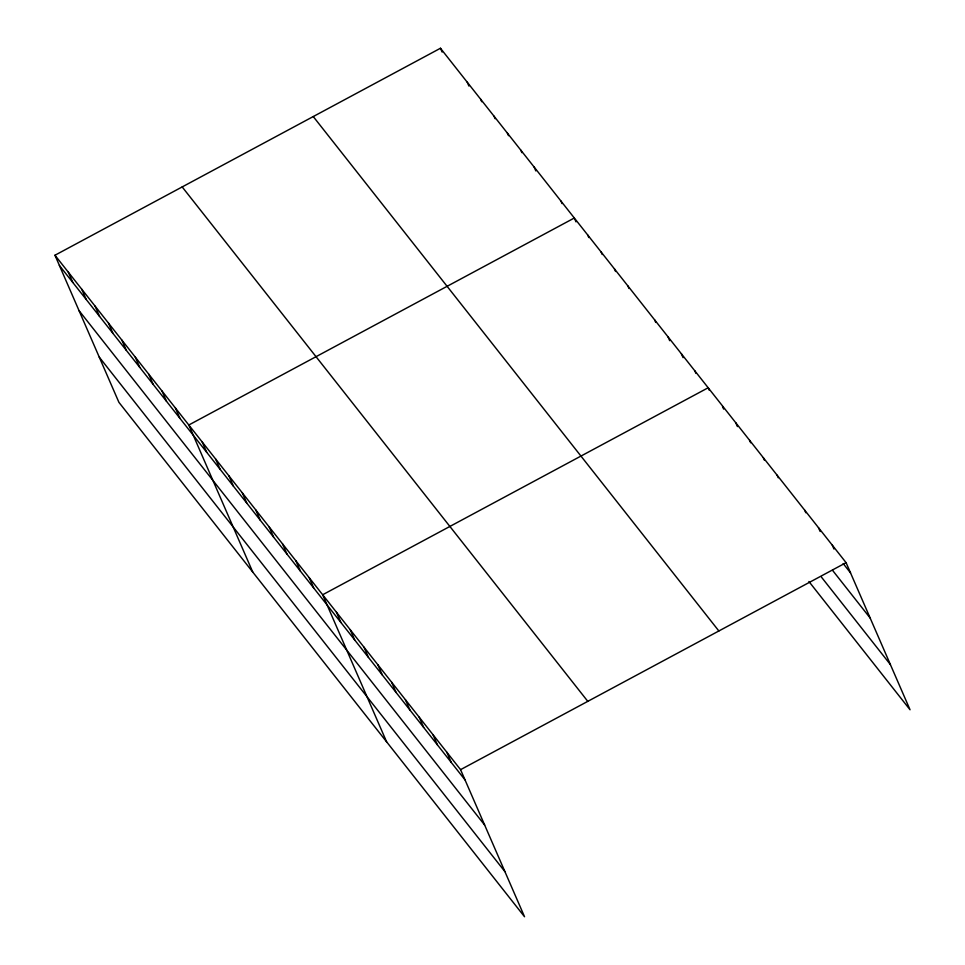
<?xml version="1.0" encoding="UTF-8"?>
<svg xmlns="http://www.w3.org/2000/svg" width="965" height="965" viewBox="0 0 965 965"><rect width="100%" height="100%" fill="white"/><g stroke="black" fill="none" stroke-linecap="round" stroke-linejoin="round"><path stroke-width="1.45" d="M54.957 255.243L460.57 769.66L524.538 916.75L118.912 402.333L54.957 255.243L440.462 48.25L846.088 562.667L910.043 709.758L808.911 581.497M574.32 218.006L188.814 424.998L252.77 572.088M460.57 769.66L846.088 562.667M843.181 563.56L850.539 572.896M832.481 570.255L870.177 618.058M821.456 577.142L890.405 664.596M313.251 116.56L718.865 630.977M182.18 186.933L587.794 701.35M59.396 265.472L465.021 779.889M79.034 310.633L484.659 825.051M99.274 357.171L504.888 871.588M832.3 545.177L833.965 549.013M818.501 527.686L820.178 531.522M804.714 510.195L805.823 512.753M777.139 475.214L778.248 477.772M763.339 457.724L764.449 460.281M749.552 440.233L750.661 442.79M735.764 422.742L737.429 426.578M722.52 406.53L723.641 409.088M709.287 390.318L708.177 387.761L322.66 594.754L386.615 741.844M694.788 370.789L695.898 373.346M681.411 353.817L683.075 357.653M668.021 336.833L669.686 340.669M654.632 319.861L655.742 322.419M627.865 285.905L628.975 288.463M614.476 268.933L615.586 271.491M601.099 251.962L602.208 254.519M587.709 234.978L588.819 237.535M574.875 219.284L575.984 221.841M560.942 201.034L562.052 203.591M534.164 167.078L535.828 170.914M520.786 150.106L521.896 152.663M507.397 133.134L508.507 135.679M494.008 116.15L495.117 118.707M480.63 99.178L481.74 101.735M467.241 82.206L468.906 86.042M440.462 48.25L442.139 52.086M446.783 752.169L451.234 762.398M432.995 734.679L437.435 744.908M419.196 717.188L423.647 727.417M405.409 699.697L409.86 709.926M391.621 682.207L396.06 692.436M377.834 664.716L382.273 674.945M364.034 647.226L368.485 657.454M350.247 629.735L354.698 639.964M336.459 612.244L340.898 622.473M309.282 577.782L313.721 588.011M295.893 560.81L300.344 571.027M282.504 543.826L286.955 554.055M269.126 526.854L273.565 537.083M255.737 509.882L260.188 520.099M242.348 492.898L246.799 503.127M228.97 475.926L233.409 486.155M215.581 458.954L220.032 469.171M202.192 441.97L206.643 452.199M175.425 408.026L179.864 418.255M162.036 391.054L166.487 401.271M148.658 374.07L153.097 384.299M135.269 357.098L139.708 367.327M121.88 340.126L126.331 350.343M108.502 323.142L112.941 333.371M95.113 306.17L99.552 316.399M81.723 289.198L86.174 299.415M68.334 272.214L72.785 282.443"/></g></svg>
